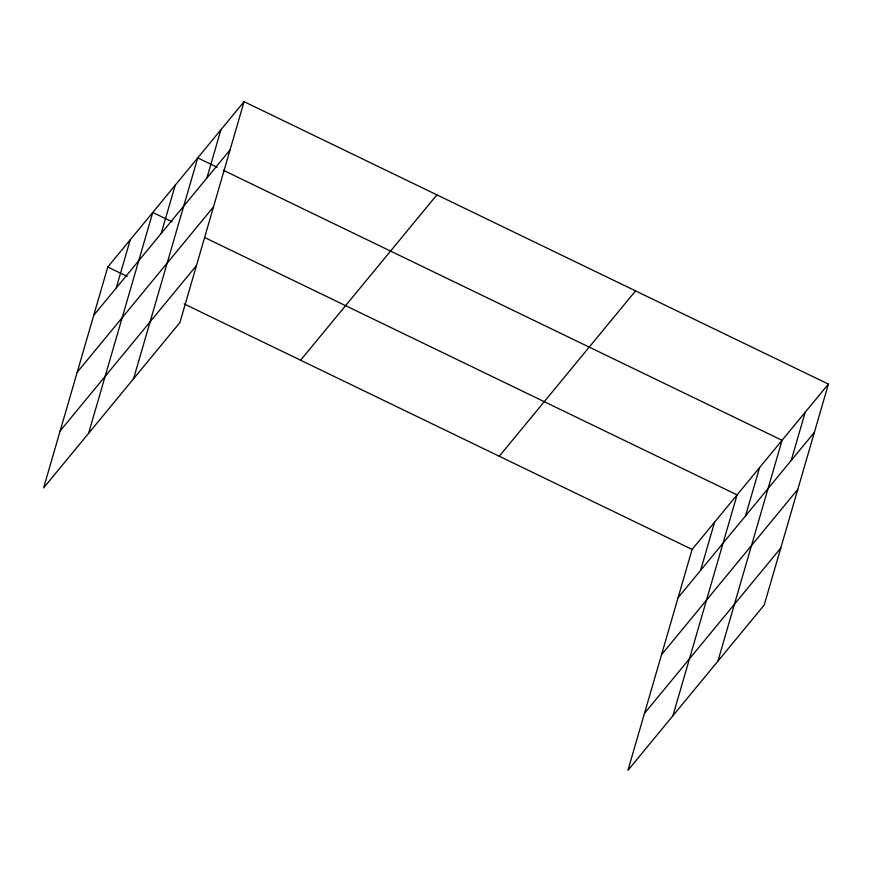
<?xml version="1.0" encoding="UTF-8"?>
<svg xmlns="http://www.w3.org/2000/svg" width="872" height="872" viewBox="0 0 872 872"><rect width="100%" height="100%" fill="white"/><g stroke="black" fill="none" stroke-linecap="round" stroke-linejoin="round"><path stroke-width="1.31" d="M244.073 101.664L107.779 267.017L43.6 487.906L179.894 322.553L244.073 101.664L828.4 384.094L764.221 604.983L627.927 770.336L692.106 549.447L828.4 384.094M116.238 288L130.266 239.735M88.573 433.34L152.753 212.452L172.155 221.826M161.211 233.434L175.239 185.169M133.558 378.775L197.726 157.887L217.128 167.261M206.871 178.041L220.899 129.775M700.576 570.43L714.593 522.165M672.912 715.77L737.08 494.882L204.898 237.653M745.549 515.864L759.567 467.599M717.885 661.205L782.064 440.316L223.199 170.193M791.209 460.471L805.227 412.205M93.751 315.283L230.045 149.93M77.205 372.246L213.498 206.893M60.146 430.942L196.44 265.589M300.6 360.223L436.894 194.87M499.275 456.241L635.568 290.888M678.078 597.712L814.372 432.359M661.532 654.687L797.826 489.323M644.484 713.372L780.778 548.019M107.779 267.017L127.181 276.391M184.177 303.947L692.106 549.447"/></g></svg>
